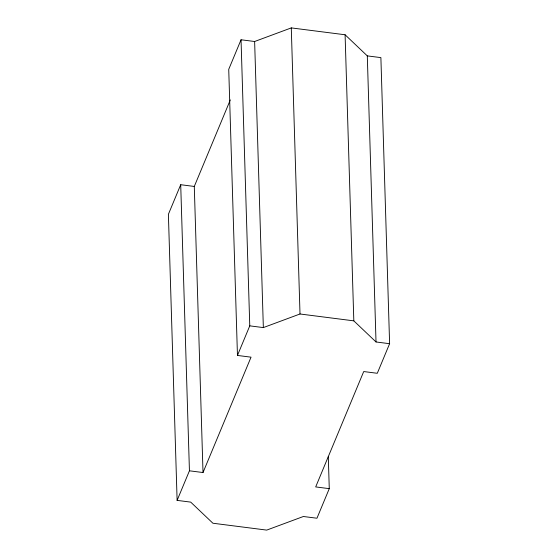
<?xml version="1.0" encoding="UTF-8"?>
<svg xmlns="http://www.w3.org/2000/svg" width="558" height="558" viewBox="0 0 558 558"><rect width="100%" height="100%" fill="white"/><g stroke="black" fill="none" stroke-linecap="round" stroke-linejoin="round"><path stroke-width="0.84" d="M230.308 99.924L194.289 186.449L180.708 184.712L168.39 214.293L177.116 500.38L190.703 502.116L212.905 523.23L266.717 530.1L303.371 516.499L316.958 518.229L329.269 488.655L328.292 456.479M329.269 488.655L315.689 486.918L363.711 371.551L377.292 373.288L389.61 343.707L380.884 57.62L367.297 55.884L345.095 34.77L291.283 27.9L254.629 41.501L241.042 39.771L228.731 69.345L237.457 355.439L251.037 357.169L203.014 472.535L189.434 470.806L177.116 500.38M237.457 355.439L249.768 325.858L241.042 39.771M249.768 325.858L263.348 327.588L300.009 313.987L353.821 320.857L376.022 341.97L389.61 343.707M367.297 55.884L376.022 341.97M345.095 34.77L353.821 320.857M291.283 27.9L300.009 313.987M254.629 41.501L263.348 327.588M194.289 186.449L203.014 472.535M180.708 184.712L189.434 470.806"/></g></svg>
